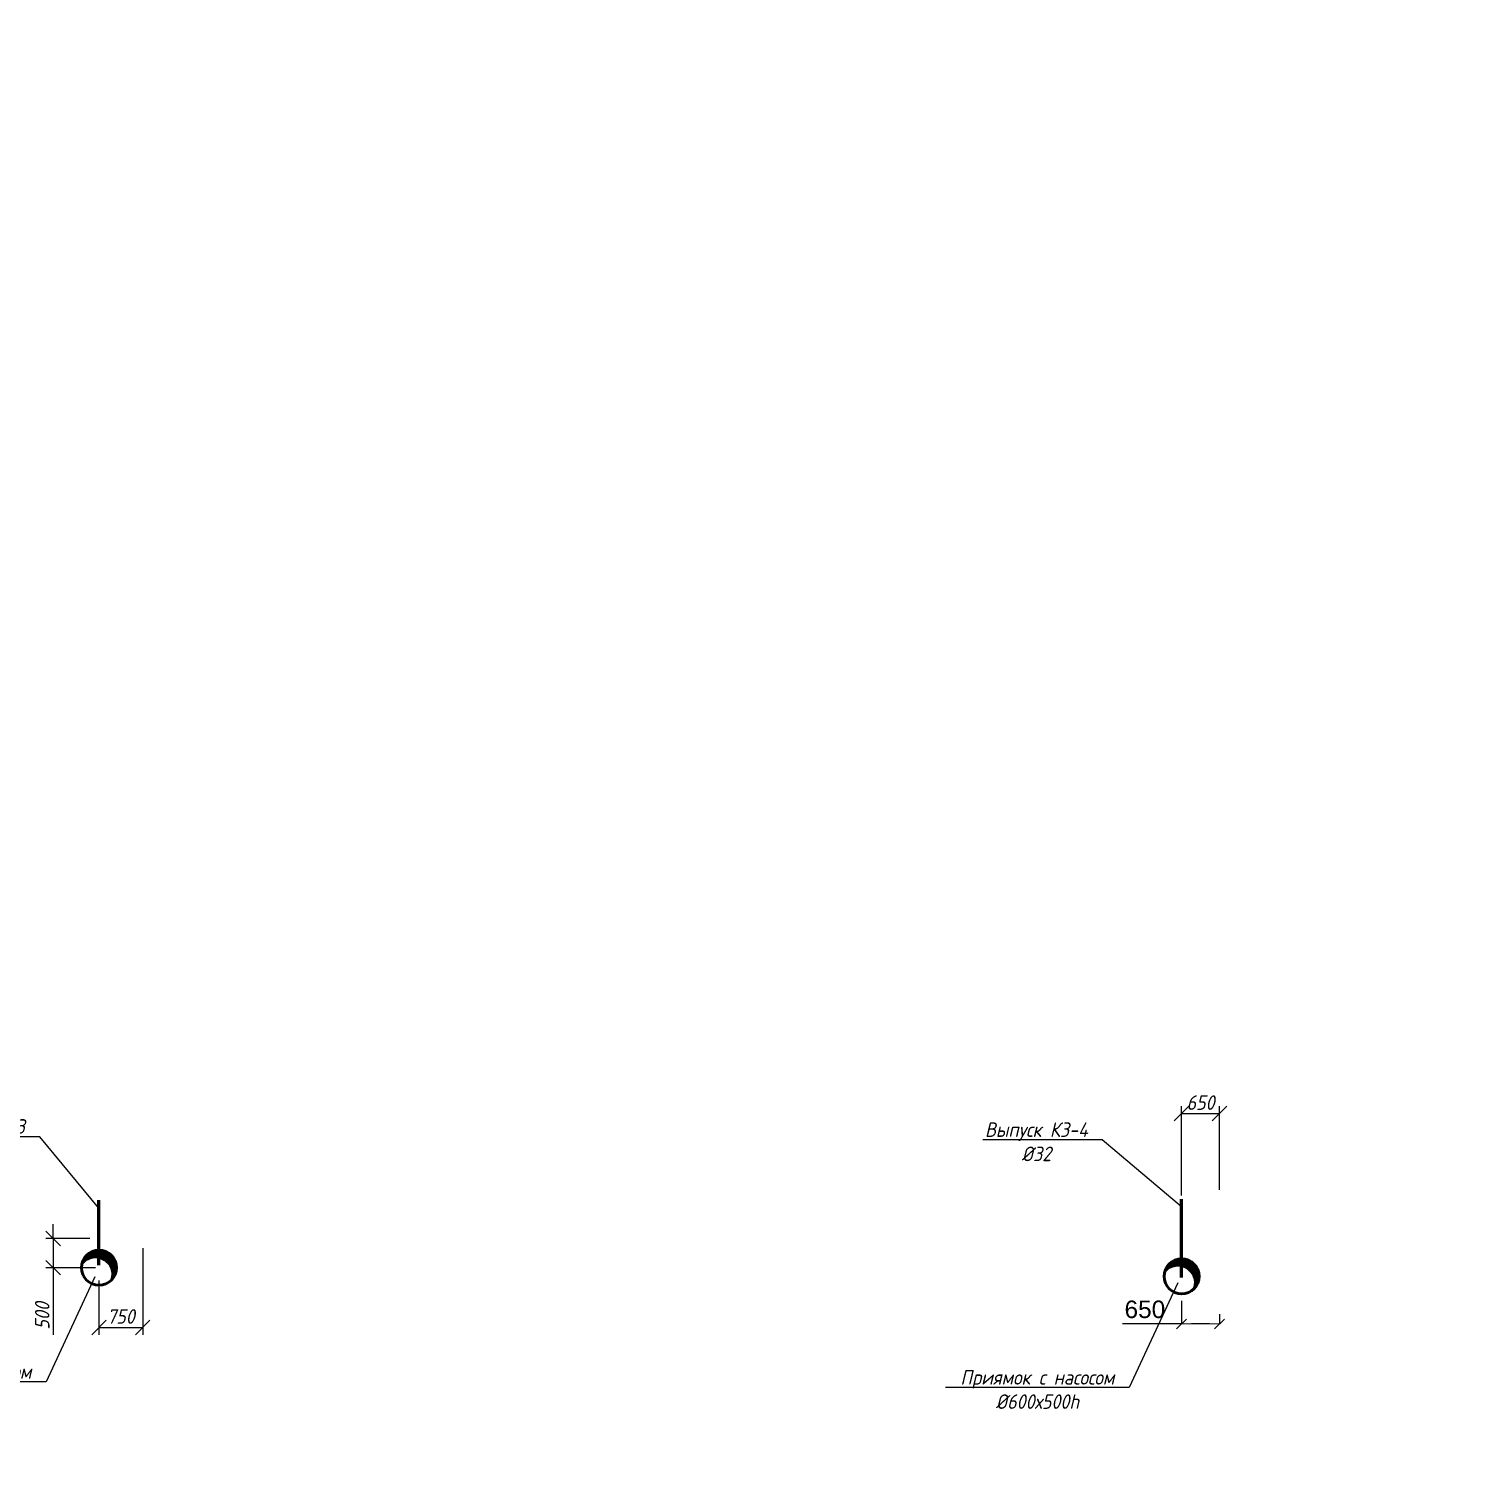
# Model space of a CAD drawing. Header units: millimetres. Extents: x -473555 to 885127, y 4787 to 453528.
# Drawn here: x 69830 to 94404, y 152097 to 176858 of the extents above; entities that cross this region are included whole.
import ezdxf
from ezdxf import colors
from ezdxf.entities.mleader import LeaderData, LeaderLine
from ezdxf.math import Vec2, Vec3

# ---------------------------------------------------------------- set-up
doc = ezdxf.new("R2010")
doc.units = ezdxf.units.MM
for name, color, linetype in [('ВК_text', 7, 'Continuous'), ('ВК_К1_размер', 7, 'Continuous'), ('ВК_К1_размер @ 100', 7, 'Continuous'), ('ВК_К3_текст', 4, 'Continuous')]:
    doc.layers.add(name, color=color, linetype=linetype)
for name, color, linetype, lineweight in [('ВК_К1_текст', 34, 'Continuous', 9), ('ВК_К3', 4, 'Continuous', 60), ('ВК_К3_насос', 4, 'Continuous', 50)]:
    doc.layers.add(name, color=color, linetype=linetype, lineweight=lineweight)
doc.styles.add('ISOPEUR', font='isocpeui.ttf', dxfattribs={"width": 0.9})
doc.styles.add('ВК_текст_чертеж', font='isocpeur.ttf', dxfattribs={"width": 0.9, "oblique": 15})
doc.styles.add('СГЕНЕРИР_СТИЛЬ_5', font='')
doc.styles.get('СГЕНЕРИР_СТИЛЬ_5').set_extended_font_data('Arial Unicode MS Кириллический')
doc.dimstyles.new('Аннотативный', dxfattribs={"dimscale": 0, "dimtxt": 2.5, "dimasz": 2.5, "dimexe": 1.25, "dimexo": 0.625, "dimtad": 1, "dimdec": 0, "dimtxsty": 'ISOPEUR', "dimblk": 'OBLIQUE', "dimcen": 2.5, "dimclrt": 256, "dimadec": 0, "dimazin": 0, "dimtfac": 1, "dimtdec": 0, "dimtmove": 0, "dimatfit": 3, "dimfxl": 1, "dimtfillclr": 256, "dimarcsym": 0})
doc.dimstyles.new('СГЕНЕРИР_СТИЛЬ__3', dxfattribs={"dimtxt": 300, "dimasz": 171, "dimexe": 0.18, "dimexo": 400, "dimgap": 100, "dimtad": 1, "dimtih": 1, "dimtoh": 1, "dimdec": 0, "dimzin": 0, "dimdsep": 46, "dimtxsty": 'СГЕНЕРИР_СТИЛЬ_5', "dimblk": 'ARROWHEAD_6', "dimcen": 0.09, "dimclrd": 7, "dimclre": 7, "dimclrt": 256, "dimazin": 0, "dimtfac": 1, "dimtdec": 0, "dimtmove": 0, "dimatfit": 3, "dimfxl": 1, "dimtolj": 1, "dimtzin": 0, "dimarcsym": 0})

# ---------------------------------------------------------------- blocks, each defined once
blk = doc.blocks.new('_None')
blk = doc.blocks.new('ARROWHEAD_6')
at = {"color": 0, "linetype": 'Continuous', "lineweight": 0}
for p, q in [((0, 0), (-1, 0)), ((-0.5, -0.5), (0.5, 0.5))]:
    blk.add_line(p, q, dxfattribs=at)
blk = doc.blocks.new('*D210')
at = {"layer": 'Defpoints', "color": 0, "transparency": 16777216}
for p in [(89635, 155406), (90286, 155175), (89635, 154608)]:
    blk.add_point(p, dxfattribs=at)
at = {"layer": 'ВК_К1_размер', "color": 7, "lineweight": -2, "transparency": 16777216}
for p, q in [((89635, 155006), (89635, 154608)), ((90286, 154775), (90286, 154608)), ((89635, 154608), (88619, 154608)), ((90115, 154608), (89806, 154608))]:
    blk.add_line(p, q, dxfattribs=at)
at = {"layer": 'ВК_К1_размер', "color": 7, "lineweight": -2, "transparency": 16777216, "xscale": 171, "yscale": 171, "zscale": 171, "rotation": 180}
blk.add_blockref('ARROWHEAD_6', (89635, 154608), dxfattribs=at)
at = {"layer": 'ВК_К1_размер', "color": 7, "lineweight": -2, "transparency": 16777216, "xscale": 171, "yscale": 171, "zscale": 171}
blk.add_blockref('ARROWHEAD_6', (90286, 154608), dxfattribs=at)
at = {"layer": 'ВК_К1_размер', "transparency": 16777216, "insert": (89004, 154858), "char_height": 300, "attachment_point": 5, "style": 'СГЕНЕРИР_СТИЛЬ_5'}
blk.add_mtext('\\A1;650', dxfattribs=at)
blk = doc.blocks.new('_Oblique')
at = {"color": 0, "linetype": 'ByBlock', "lineweight": -2}
blk.add_line((-0.5, -0.5), (0.5, 0.5), dxfattribs=at)
blk = doc.blocks.new('*D351')
at = {"layer": 'Defpoints', "color": 0, "transparency": 16777216}
for p in [(71786, 155975), (71035, 155416), (71786, 154547)]:
    blk.add_point(p, dxfattribs=at)
at = {"layer": 'ВК_К1_размер', "color": 0, "lineweight": -2, "transparency": 16777216}
for p, q in [((71786, 155912), (71786, 154422)), ((71035, 155353), (71035, 154422)), ((71035, 154547), (71786, 154547))]:
    blk.add_line(p, q, dxfattribs=at)
at = {"layer": 'ВК_К1_размер', "color": 0, "lineweight": -2, "transparency": 16777216, "xscale": 250, "yscale": 250, "zscale": 250, "rotation": 180}
blk.add_blockref('_Oblique', (71035, 154547), dxfattribs=at)
at = {"layer": 'ВК_К1_размер', "color": 0, "lineweight": -2, "transparency": 16777216, "xscale": 250, "yscale": 250, "zscale": 250}
blk.add_blockref('_Oblique', (71786, 154547), dxfattribs=at)
at = {"layer": 'ВК_К1_размер', "transparency": 16777216, "insert": (71411, 154737), "char_height": 250, "attachment_point": 5, "style": 'ISOPEUR'}
blk.add_mtext('750', dxfattribs=at)
blk = doc.blocks.new('*D352')
at = {"layer": 'Defpoints', "color": 0, "transparency": 16777216}
for p in [(90286, 158223), (89635, 156753), (90286, 156847)]:
    blk.add_point(p, dxfattribs=at)
at = {"layer": 'ВК_К1_размер', "color": 0, "lineweight": -2, "transparency": 16777216}
for p, q in [((89635, 156815), (89635, 158348)), ((89635, 158223), (90286, 158223)), ((90286, 156910), (90286, 158348))]:
    blk.add_line(p, q, dxfattribs=at)
at = {"layer": 'ВК_К1_размер', "color": 0, "lineweight": -2, "transparency": 16777216, "xscale": 250, "yscale": 250, "zscale": 250, "rotation": 180}
blk.add_blockref('_Oblique', (89635, 158223), dxfattribs=at)
at = {"layer": 'ВК_К1_размер', "color": 0, "lineweight": -2, "transparency": 16777216, "xscale": 250, "yscale": 250, "zscale": 250}
blk.add_blockref('_Oblique', (90286, 158223), dxfattribs=at)
at = {"layer": 'ВК_К1_размер', "transparency": 16777216, "insert": (89960, 158411), "char_height": 250, "attachment_point": 5, "style": 'ISOPEUR'}
blk.add_mtext('650', dxfattribs=at)
blk = doc.blocks.new('*D436')
at = {"layer": 'Defpoints', "color": 0, "transparency": 16777216}
for p in [(70248, 156075), (70941, 156075), (71035, 155575)]:
    blk.add_point(p, dxfattribs=at)
at = {"layer": 'ВК_К1_размер', "color": 0, "lineweight": -2, "transparency": 16777216}
for p, q in [((70248, 156075), (70248, 156325)), ((70878, 156075), (70123, 156075)), ((70248, 156075), (70248, 155575)), ((70973, 155575), (70123, 155575)), ((70248, 155575), (70248, 154419))]:
    blk.add_line(p, q, dxfattribs=at)
at = {"layer": 'ВК_К1_размер', "color": 0, "lineweight": -2, "transparency": 16777216, "xscale": 250, "yscale": 250, "zscale": 250}
for p, rotation in [((70248, 156075), 270), ((70248, 155575), 90)]:
    blk.add_blockref('_Oblique', p, dxfattribs=dict(at, rotation=rotation))
at = {"layer": 'ВК_К1_размер', "transparency": 16777216, "insert": (70060, 154747), "char_height": 250, "attachment_point": 5, "rotation": 90, "style": 'ISOPEUR'}
blk.add_mtext('500', dxfattribs=at)

msp = doc.modelspace()

# ---------------------------------------------------------------- linework, layer by layer
at = {"layer": 'ВК_К3'}
for p, q in [((89635.2, 155405.8), (89635.2, 156752.6)), ((71035.3, 155617.4), (71035.3, 156735.5))]:
    msp.add_line(p, q, dxfattribs=at)
at = {"layer": 'ВК_К3_насос', "flags": 128}
msp.add_lwpolyline([(89900.9, 155286.7), (89790.9, 155587.1), (89497.4, 155692.3)], dxfattribs=at)
at = {"layer": 'ВК_К3_насос'}
for centre in [(71035.3, 155574.6), (89635.2, 155425.9)]:
    msp.add_circle(centre, 300, dxfattribs=at)
for centre in [(70973, 155458.9), (70986.5, 155495), (71002.3, 155522), (71020.4, 155542.3), (71027.1, 155553.5), (89572, 155317.7), (89585.5, 155353.7), (89601.3, 155380.8), (89619.4, 155401.1), (89626.1, 155412.3)]:
    msp.add_arc(centre, 300, 341.77312, 137.673, dxfattribs=at)

# ---------------------------------------------------------------- dimensions: what is measured, and where the dimension line sits
at = {"layer": 'ВК_К1_размер'}
dim = msp.add_linear_dim(base=(89635.2, 154607.8), p1=(90285.5, 155174.9), p2=(89635.2, 155405.8), dimstyle='СГЕНЕРИР_СТИЛЬ__3', dxfattribs=at)
dim.commit()
dim.dimension.update_dxf_attribs({"geometry": '*D210', "text_midpoint": (89004.2, 154607.8), "dimtype": 160})
at = {"layer": 'ВК_К1_размер @ 100'}
dim = msp.add_linear_dim(base=(90285.5, 158223.2), p1=(89635.2, 156752.6), p2=(90285.5, 156847.4), dimstyle='Аннотативный', override={"dimscale": 100, "dimtix": 0, "dimtofl": 1, "dimtmove": 0, "dimatfit": 1}, dxfattribs=at)
dim.commit()
dim.dimension.update_dxf_attribs({"geometry": '*D352', "text_midpoint": (89960.4, 158410.7)})
dim = msp.add_linear_dim(base=(70247.7, 156074.9), p1=(71035.3, 155574.6), p2=(70940.5, 156074.9), angle=90, dimstyle='Аннотативный', override={"dimscale": 100, "dimtix": 0, "dimtofl": 1, "dimtmove": 0, "dimatfit": 1}, dxfattribs=at)
dim.commit()
dim.dimension.update_dxf_attribs({"geometry": '*D436', "text_midpoint": (70247.7, 154746.6), "dimtype": 160})
dim = msp.add_linear_dim(base=(71785.7, 154547.4), p1=(71035.3, 155415.6), p2=(71785.7, 155974.9), dimstyle='Аннотативный', override={"dimscale": 100, "dimtix": 0, "dimtofl": 1, "dimtmove": 0, "dimatfit": 1}, dxfattribs=at)
dim.commit()
dim.dimension.update_dxf_attribs({"geometry": '*D351', "text_midpoint": (71410.5, 154547.4), "dimtype": 160})

# ---------------------------------------------------------------- leaders
at = {"layer": 'ВК_text', "color": 1}
ml = msp.add_multileader_mtext('Standard', dxfattribs=at)
ml.set_content('Подъем под перекрытие в декоративной отделке колонны', color=1, style='ВК_текст_чертеж')
ml.set_leader_properties()
ml.build(insert=Vec2(0, 0))
ml.multileader.update_dxf_attribs({"arrow_head_size": 400, "scale": 100})
ctx = ml.context
ctx.base_point, ctx.scale, ctx.char_height, ctx.arrow_head_size, ctx.landing_gap_size, ctx.plane_origin = Vec3(247404.5, 176655), 100, 400, 400, 200, Vec3(253466.3, 170463.9)
ctx.text_align_type = 2
notes = []
notes.append((ctx, [(1, (1, 1, 0), (254561.7, 176655), (-1, 0), 800, [(0, [(256744.2, 165399.9), (257344.2, 165678)], 0, [])])]))
ctx.mtext.insert, ctx.mtext.width, ctx.mtext.alignment, ctx.mtext.flow_direction = Vec3(253561.7, 176855), 7226.784, 3, 5
ml = msp.add_multileader_mtext('Standard', dxfattribs=at)
ml.set_content('Эти трубы можно вынести за ось 5 в следующее помещение, чтобы не делать фальшстену в этом помещении', color=1, style='ВК_текст_чертеж')
ml.set_leader_properties()
ml.build(insert=Vec2(0, 0))
ml.multileader.update_dxf_attribs({"arrow_head_size": 400, "scale": 100})
ctx = ml.context
ctx.base_point, ctx.scale, ctx.char_height, ctx.arrow_head_size, ctx.landing_gap_size, ctx.plane_origin = Vec3(242066.2, 172733.8), 100, 400, 400, 200, Vec3(249028, 166542.7)
ctx.text_align_type = 2
notes.append((ctx, [(1, (1, 1, 0), (250123.3, 172733.8), (-1, 0), 800, [(2, [(251881.7, 163703.1)], 0, [])])]))
ctx.mtext.insert, ctx.mtext.width, ctx.mtext.alignment, ctx.mtext.flow_direction = Vec3(249123.3, 172963.8), 7226.784, 3, 5
at = {"layer": 'ВК_К1_текст', "linetype": 'Continuous'}
ml = msp.add_multileader_mtext('Standard', dxfattribs=at)
ml.set_content('Лоток канализации\\PВ=300м', color=256, style='ISOPEUR')
ml.set_leader_properties()
ml.set_arrow_properties(name='NONE')
ml.build(insert=Vec2(0, 0))
ml.multileader.update_dxf_attribs({"text_left_attachment_type": 6, "text_right_attachment_type": 6, "dogleg_length": 0.1, "arrow_head_size": 250, "scale": 100})
ctx = ml.context
ctx.base_point, ctx.scale, ctx.char_height, ctx.arrow_head_size, ctx.landing_gap_size, ctx.plane_origin = Vec3(236233.1, 158897.7), 100, 350, 250, 200, Vec3(247771.2, 150256)
ctx.left_attachment, ctx.right_attachment, ctx.text_align_type = 6, 6, 1
notes.append((ctx, [(1, (1, 1, 0), (240688, 158897.7), (-1, 0), 10, [(0, [(244532.1, 162385.7)], 0, [])])]))
ctx.mtext.insert, ctx.mtext.width, ctx.mtext.alignment, ctx.mtext.flow_direction = Vec3(238455.6, 159317.7), 5094.998, 2, 5
ml = msp.add_multileader_mtext('Standard', dxfattribs=at)
ml.set_content('Лоток канализации\\PВ=300м', color=256, style='ISOPEUR')
ml.set_leader_properties()
ml.set_arrow_properties(name='NONE')
ml.build(insert=Vec2(0, 0))
ml.multileader.update_dxf_attribs({"text_left_attachment_type": 6, "text_right_attachment_type": 6, "dogleg_length": 0.1, "arrow_head_size": 250, "scale": 100})
ctx = ml.context
ctx.base_point, ctx.scale, ctx.char_height, ctx.arrow_head_size, ctx.landing_gap_size, ctx.plane_origin = Vec3(247895.3, 158897.7), 100, 350, 250, 200, Vec3(259433.3, 150256)
ctx.left_attachment, ctx.right_attachment, ctx.text_align_type = 6, 6, 1
notes.append((ctx, [(1, (1, 1, 0), (252350.2, 158897.7), (-1, 0), 10, [(1, [(256194.2, 162385.7), (251944.2, 162171.8)], 0, [])])]))
ctx.mtext.insert, ctx.mtext.width, ctx.mtext.alignment, ctx.mtext.flow_direction = Vec3(250117.7, 159317.7), 5094.998, 2, 5
ml = msp.add_multileader_mtext('Standard', dxfattribs=at)
ml.set_content('Лоток канализации\\PВ=800м', color=256, style='ISOPEUR')
ml.set_leader_properties()
ml.set_arrow_properties(name='NONE')
ml.build(insert=Vec2(0, 0))
ml.multileader.update_dxf_attribs({"text_left_attachment_type": 6, "text_right_attachment_type": 6, "dogleg_length": 0.1, "arrow_head_size": 250, "scale": 100})
ctx = ml.context
ctx.base_point, ctx.scale, ctx.char_height, ctx.arrow_head_size, ctx.landing_gap_size, ctx.plane_origin = Vec3(270392.1, 158897.7), 100, 350, 250, 200, Vec3(281930.1, 150256)
ctx.left_attachment, ctx.right_attachment, ctx.text_align_type = 6, 6, 1
notes.append((ctx, [(1, (1, 1, 0), (274846.9, 158897.7), (-1, 0), 10, [(1, [(275594, 162423.1)], 0, [])])]))
ctx.mtext.insert, ctx.mtext.width, ctx.mtext.alignment, ctx.mtext.flow_direction = Vec3(272614.5, 159317.7), 5094.998, 2, 5
ml = msp.add_multileader_mtext('Standard', dxfattribs=at)
ml.set_content('Лоток канализации\\PВ=300м', color=256, style='ISOPEUR')
ml.set_leader_properties()
ml.set_arrow_properties(name='NONE')
ml.build(insert=Vec2(0, 0))
ml.multileader.update_dxf_attribs({"text_left_attachment_type": 6, "text_right_attachment_type": 6, "dogleg_length": 0.1, "arrow_head_size": 250, "scale": 100})
ctx = ml.context
ctx.base_point, ctx.scale, ctx.char_height, ctx.arrow_head_size, ctx.landing_gap_size, ctx.plane_origin = Vec3(259382.9, 158897.7), 100, 350, 250, 200, Vec3(270920.9, 150256)
ctx.left_attachment, ctx.right_attachment, ctx.text_align_type = 6, 6, 1
notes.append((ctx, [(1, (1, 1, 0), (263837.7, 158897.7), (-1, 0), 10, [(1, [(263431.8, 162171.8)], 0, [])])]))
ctx.mtext.insert, ctx.mtext.width, ctx.mtext.alignment, ctx.mtext.flow_direction = Vec3(261605.3, 159317.7), 5094.998, 2, 5
ml = msp.add_multileader_mtext('Standard', dxfattribs=at)
ml.set_content('К1\\P%%C100', color=256, style='ISOPEUR')
ml.set_leader_properties()
ml.set_arrow_properties(name='NONE')
ml.build(insert=Vec2(0, 0))
ml.multileader.update_dxf_attribs({"text_left_attachment_type": 6, "text_right_attachment_type": 6, "dogleg_length": 0.1, "arrow_head_size": 250, "scale": 100})
ctx = ml.context
ctx.base_point, ctx.scale, ctx.char_height, ctx.arrow_head_size, ctx.landing_gap_size, ctx.plane_origin = Vec3(45714.1, 155341.7), 100, 250, 250, 200, Vec3(50355.9, 145720.4)
ctx.left_attachment, ctx.right_attachment, ctx.text_align_type = 6, 6, 1
notes.append((ctx, [(0, (1, 1, 0), (45704.1, 155341.7), (1, 0), 10, [(0, [(45391.3, 153223.5)], 0, [])])]))
ctx.mtext.insert, ctx.mtext.width, ctx.mtext.alignment, ctx.mtext.flow_direction = Vec3(46219.7, 155641.7), 769.735, 2, 5
ml = msp.add_multileader_mtext('Standard', dxfattribs=at)
ml.set_content('К1\\P%%C100', color=256, style='ISOPEUR')
ml.set_leader_properties()
ml.set_arrow_properties(name='NONE')
ml.build(insert=Vec2(0, 0))
ml.multileader.update_dxf_attribs({"text_left_attachment_type": 6, "text_right_attachment_type": 6, "dogleg_length": 0.1, "arrow_head_size": 250, "scale": 100})
ctx = ml.context
ctx.base_point, ctx.scale, ctx.char_height, ctx.arrow_head_size, ctx.landing_gap_size, ctx.plane_origin = Vec3(47509.4, 152550.3), 100, 250, 250, 200, Vec3(55232.3, 143908.6)
ctx.left_attachment, ctx.right_attachment, ctx.text_align_type = 6, 6, 1
notes.append((ctx, [(0, (1, 1, 0), (47499.4, 152550.3), (1, 0), 10, [(0, [(46235.8, 152096.7)], 0, [])])]))
ctx.mtext.insert, ctx.mtext.width, ctx.mtext.alignment, ctx.mtext.flow_direction = Vec3(48015, 152850.3), 769.735, 2, 5
at = {"layer": 'ВК_К3_текст', "linetype": 'Continuous'}
ml = msp.add_multileader_mtext('Standard', dxfattribs=at)
ml.set_content('Выпуск К3-3\\P%%C32', color=256, style='ISOPEUR')
ml.set_leader_properties()
ml.set_arrow_properties(name='NONE')
ml.build(insert=Vec2(0, 0))
ml.multileader.update_dxf_attribs({"text_left_attachment_type": 6, "text_right_attachment_type": 6, "dogleg_length": 0.1, "arrow_head_size": 250, "scale": 100})
ctx = ml.context
ctx.base_point, ctx.scale, ctx.char_height, ctx.arrow_head_size, ctx.landing_gap_size, ctx.plane_origin = Vec3(67758.7, 157826), 100, 250, 250, 200, Vec3(72501.6, 148980.9)
ctx.left_attachment, ctx.right_attachment, ctx.text_align_type = 6, 6, 1
notes.append((ctx, [(1, (1, 1, 0), (70016.8, 157826), (-1, 0), 10, [(0, [(71035.3, 156598)], 0, [])])]))
ctx.mtext.insert, ctx.mtext.alignment, ctx.mtext.flow_direction = Vec3(68882.8, 158126), 2, 5
ml = msp.add_multileader_mtext('Standard', dxfattribs=at)
ml.set_content('Выпуск К3-4\\P%%C32', color=256, style='ISOPEUR')
ml.set_leader_properties()
ml.set_arrow_properties(name='NONE')
ml.build(insert=Vec2(0, 0))
ml.multileader.update_dxf_attribs({"text_left_attachment_type": 6, "text_right_attachment_type": 6, "dogleg_length": 0.1, "arrow_head_size": 250, "scale": 100})
ctx = ml.context
ctx.base_point, ctx.scale, ctx.char_height, ctx.arrow_head_size, ctx.landing_gap_size, ctx.plane_origin = Vec3(86020.7, 157771.7), 100, 250, 250, 200, Vec3(90754, 148926.6)
ctx.left_attachment, ctx.right_attachment, ctx.text_align_type = 6, 6, 1
notes.append((ctx, [(1, (1, 1, 0), (88270.2, 157771.7), (-1, 0), 10, [(0, [(89635.2, 156621.6)], 0, [])])]))
ctx.mtext.insert, ctx.mtext.alignment, ctx.mtext.flow_direction = Vec3(87140.4, 158071.7), 2, 5
ml = msp.add_multileader_mtext('Standard', dxfattribs=at)
ml.set_content('Приямок с насосом\\P%%C600х500h', color=256, style='ISOPEUR')
ml.set_leader_properties()
ml.set_arrow_properties(name='NONE')
ml.build(insert=Vec2(0, 0))
ml.multileader.update_dxf_attribs({"text_left_attachment_type": 6, "text_right_attachment_type": 6, "dogleg_length": 0.1, "arrow_head_size": 250, "scale": 100})
ctx = ml.context
ctx.base_point, ctx.scale, ctx.char_height, ctx.arrow_head_size, ctx.landing_gap_size, ctx.plane_origin = Vec3(66982.2, 153616.1), 100, 250, 250, 200, Vec3(68901.2, 142575.7)
ctx.left_attachment, ctx.right_attachment, ctx.text_align_type = 6, 6, 1
notes.append((ctx, [(1, (1, 1, 0), (70130.1, 153616.1), (-1, 0), 10, [(0, [(70966.1, 155417.6)], 0, [])])]))
ctx.mtext.insert, ctx.mtext.alignment, ctx.mtext.flow_direction = Vec3(68551.1, 153916.1), 2, 5
ml = msp.add_multileader_mtext('Standard', dxfattribs=at)
ml.set_content('Приямок с насосом\\P%%C600х500h', color=256, style='ISOPEUR')
ml.set_leader_properties()
ml.set_arrow_properties(name='NONE')
ml.build(insert=Vec2(0, 0))
ml.multileader.update_dxf_attribs({"text_left_attachment_type": 6, "text_right_attachment_type": 6, "dogleg_length": 0.1, "arrow_head_size": 250, "scale": 100})
ctx = ml.context
ctx.base_point, ctx.scale, ctx.char_height, ctx.arrow_head_size, ctx.landing_gap_size, ctx.plane_origin = Vec3(85588.1, 153516.2), 100, 250, 250, 200, Vec3(87507.1, 142475.7)
ctx.left_attachment, ctx.right_attachment, ctx.text_align_type = 6, 6, 1
notes.append((ctx, [(1, (1, 1, 0), (88735.9, 153516.2), (-1, 0), 10, [(0, [(89572, 155317.7)], 0, [])])]))
ctx.mtext.insert, ctx.mtext.alignment, ctx.mtext.flow_direction = Vec3(87157, 153816.2), 2, 5
for ctx, leaders in notes:
    for number, flags, end, landing, length, lines in leaders:
        leader = LeaderData()
        leader.index, (leader.has_last_leader_line, leader.has_dogleg_vector, leader.attachment_direction) = number, flags
        leader.last_leader_point, leader.dogleg_vector, leader.dogleg_length = Vec3(end), Vec3(landing), length
        for number, points, colour, breaks in lines:
            line = LeaderLine()
            line.index, line.vertices, line.color, line.breaks = number, Vec3.list(points), colors.encode_raw_color(colour), breaks
            leader.lines.append(line)
        ctx.leaders.append(leader)

doc.saveas('drawing.dxf')
